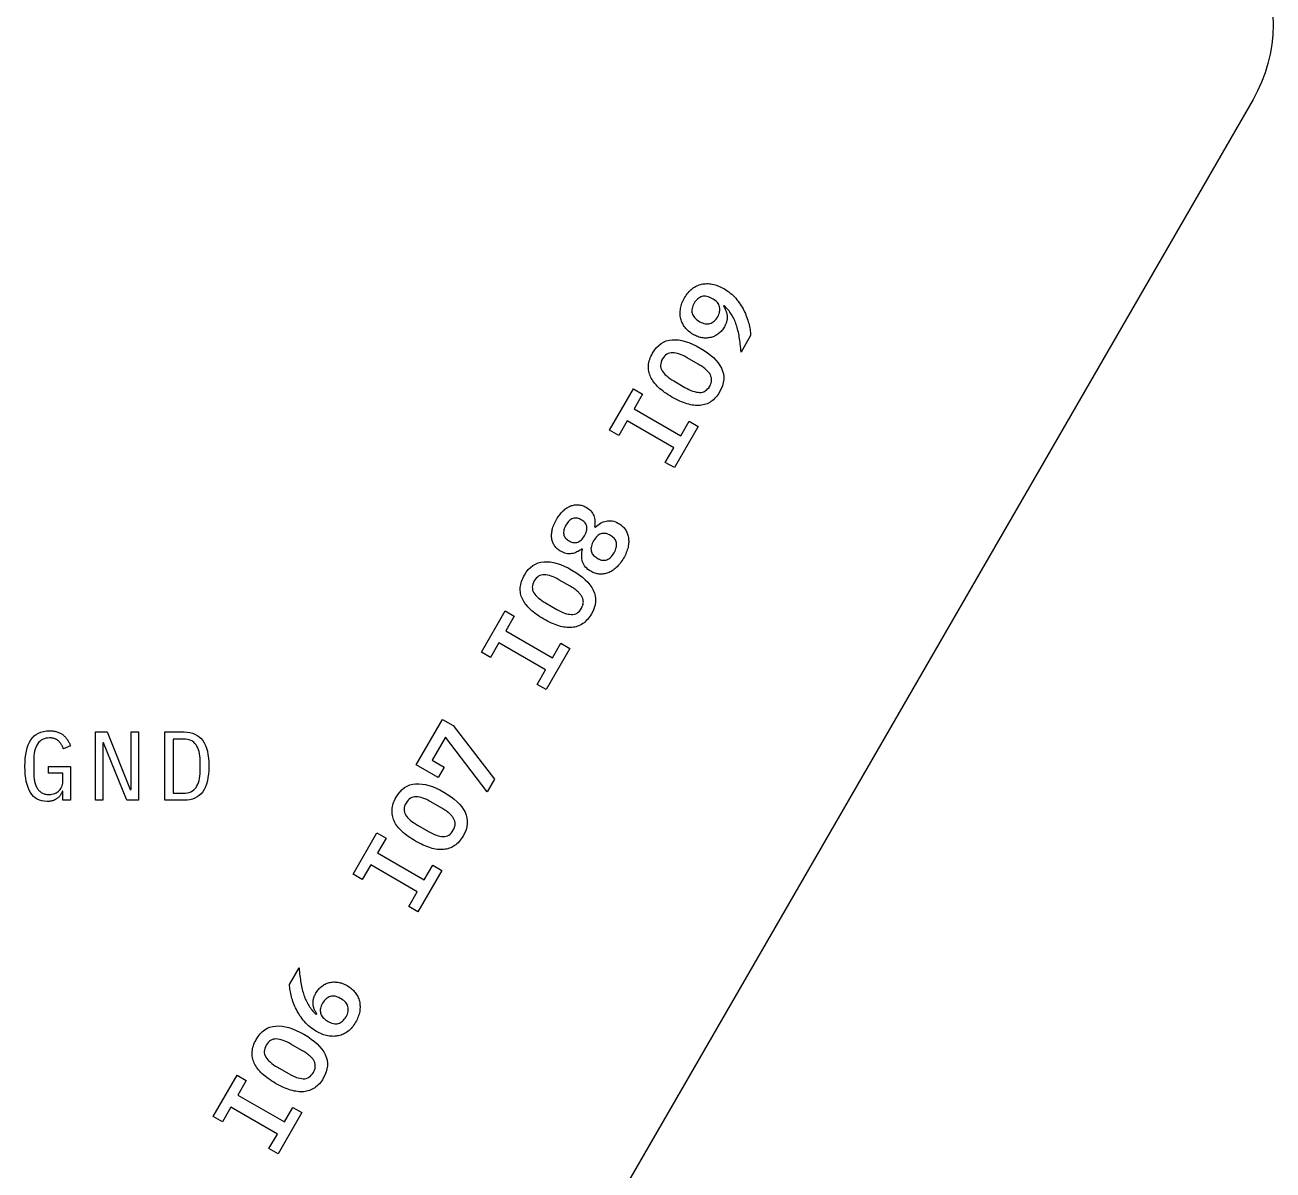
# Model space of a CAD drawing. Header units: metres. Extents: x 0 to 107, y 0 to 94.
# Drawn here: x 80.24 to 107.01, y 22.2 to 46.77 of the extents above; entities that cross this region are included whole.
import ezdxf

# ---------------------------------------------------------------- set-up
doc = ezdxf.new("R2010")
doc.units = ezdxf.units.M
doc.layers.add('ENGRAVE', color=7, linetype='Continuous')
doc.layers.add('OUTLINE', color=7, linetype='Continuous')

msp = doc.modelspace()

# ---------------------------------------------------------------- linework, layer by layer
at = {"layer": 'ENGRAVE'}
for points in [[(95.536, 40.839), (95.559, 40.807), (95.582, 40.775), (95.603, 40.743), (95.623, 40.71), (95.642, 40.676), (95.66, 40.642), (95.676, 40.608), (95.692, 40.574), (95.706, 40.539), (95.72, 40.505), (95.733, 40.47), (95.744, 40.435), (95.755, 40.4), (95.764, 40.365), (95.773, 40.331), (95.78, 40.296), (95.787, 40.263), (95.793, 40.229), (95.797, 40.197), (95.801, 40.165), (95.804, 40.133), (95.806, 40.102), (95.601, 39.748), (95.597, 39.791), (95.593, 39.834), (95.589, 39.875), (95.584, 39.916), (95.579, 39.956), (95.574, 39.994), (95.568, 40.032), (95.562, 40.069), (95.556, 40.105), (95.549, 40.14), (95.542, 40.174), (95.534, 40.208), (95.526, 40.241), (95.517, 40.273), (95.507, 40.304), (95.497, 40.335), (95.486, 40.365), (95.475, 40.394), (95.463, 40.423), (95.45, 40.451), (95.437, 40.479), (95.423, 40.505), (95.408, 40.532), (95.393, 40.557), (95.377, 40.582), (95.36, 40.607), (95.342, 40.631), (95.323, 40.655), (95.302, 40.678), (95.281, 40.7), (95.26, 40.723), (95.237, 40.744), (95.223, 40.731), (95.23, 40.72), (95.237, 40.709), (95.244, 40.698), (95.25, 40.686), (95.256, 40.674), (95.262, 40.662), (95.268, 40.65), (95.273, 40.638), (95.279, 40.625), (95.283, 40.613), (95.287, 40.6), (95.291, 40.587), (95.294, 40.574), (95.297, 40.56), (95.299, 40.547), (95.301, 40.533), (95.302, 40.52), (95.302, 40.506), (95.302, 40.491), (95.302, 40.477), (95.301, 40.462), (95.299, 40.448), (95.297, 40.433), (95.294, 40.418), (95.29, 40.403), (95.286, 40.387), (95.281, 40.371), (95.275, 40.355), (95.268, 40.339), (95.26, 40.323), (95.252, 40.306), (95.242, 40.29), (95.229, 40.268), (95.216, 40.248), (95.201, 40.228), (95.186, 40.209), (95.17, 40.191), (95.153, 40.174), (95.136, 40.159), (95.118, 40.143), (95.099, 40.129), (95.08, 40.116), (95.061, 40.105), (95.041, 40.094), (95.02, 40.084), (94.999, 40.076), (94.978, 40.068), (94.956, 40.062), (94.933, 40.057), (94.911, 40.053), (94.888, 40.05), (94.864, 40.049), (94.841, 40.048), (94.817, 40.049), (94.793, 40.051), (94.769, 40.054), (94.745, 40.059), (94.72, 40.064), (94.696, 40.071), (94.671, 40.08), (94.646, 40.09), (94.622, 40.101), (94.597, 40.113), (94.572, 40.127), (94.546, 40.142), (94.522, 40.159), (94.498, 40.176), (94.476, 40.194), (94.455, 40.213), (94.435, 40.233), (94.417, 40.253), (94.399, 40.274), (94.383, 40.296), (94.369, 40.318), (94.355, 40.341), (94.343, 40.365), (94.332, 40.389), (94.323, 40.413), (94.314, 40.439), (94.307, 40.464), (94.302, 40.49), (94.297, 40.517), (94.295, 40.543), (94.293, 40.57), (94.293, 40.598), (94.295, 40.626), (94.298, 40.654), (94.302, 40.682), (94.308, 40.711), (94.315, 40.74), (94.323, 40.769), (94.333, 40.797), (94.345, 40.826), (94.358, 40.855), (94.372, 40.884), (94.388, 40.913), (94.406, 40.942), (94.425, 40.97), (94.444, 40.997), (94.464, 41.022), (94.485, 41.045), (94.507, 41.067), (94.529, 41.088), (94.552, 41.106), (94.576, 41.124), (94.6, 41.14), (94.624, 41.154), (94.649, 41.167), (94.675, 41.178), (94.701, 41.188), (94.727, 41.197), (94.754, 41.203), (94.781, 41.209), (94.809, 41.213), (94.837, 41.215), (94.866, 41.216), (94.895, 41.216), (94.924, 41.214), (94.953, 41.21), (94.983, 41.205), (95.014, 41.199), (95.044, 41.19), (95.075, 41.181), (95.105, 41.17), (95.136, 41.157), (95.167, 41.143), (95.198, 41.127), (95.23, 41.109), (95.266, 41.087), (95.302, 41.064), (95.336, 41.04), (95.368, 41.014), (95.399, 40.988), (95.429, 40.96), (95.458, 40.931), (95.485, 40.901), (95.511, 40.87), (95.536, 40.839)], [(95.121, 40.766), (95.108, 40.788), (95.092, 40.809), (95.073, 40.83), (95.051, 40.849), (95.026, 40.867), (94.999, 40.884), (94.975, 40.898), (94.946, 40.913), (94.918, 40.926), (94.891, 40.935), (94.864, 40.942), (94.837, 40.945), (94.811, 40.946), (94.786, 40.944), (94.761, 40.939), (94.737, 40.931), (94.714, 40.921), (94.691, 40.907), (94.67, 40.891), (94.65, 40.871), (94.63, 40.849), (94.612, 40.824), (94.595, 40.796), (94.579, 40.767), (94.566, 40.738), (94.556, 40.71), (94.55, 40.682), (94.546, 40.655), (94.545, 40.629), (94.547, 40.604), (94.553, 40.579), (94.561, 40.555), (94.572, 40.532), (94.585, 40.51), (94.602, 40.489), (94.621, 40.468), (94.643, 40.449), (94.668, 40.431), (94.695, 40.414), (94.719, 40.4), (94.748, 40.385), (94.776, 40.373), (94.803, 40.363), (94.83, 40.357), (94.857, 40.354), (94.883, 40.353), (94.908, 40.355), (94.933, 40.361), (94.957, 40.369), (94.98, 40.38), (95.002, 40.394), (95.023, 40.41), (95.043, 40.43), (95.063, 40.452), (95.081, 40.477), (95.099, 40.505), (95.114, 40.533), (95.126, 40.561), (95.135, 40.588), (95.141, 40.615), (95.145, 40.642), (95.146, 40.668), (95.144, 40.693), (95.139, 40.718), (95.132, 40.743), (95.121, 40.766)], [(94.901, 38.654), (94.872, 38.641), (94.843, 38.63), (94.814, 38.62), (94.783, 38.613), (94.752, 38.607), (94.72, 38.603), (94.687, 38.601), (94.654, 38.601), (94.62, 38.602), (94.586, 38.606), (94.55, 38.611), (94.514, 38.618), (94.477, 38.627), (94.44, 38.637), (94.402, 38.65), (94.363, 38.664), (94.324, 38.68), (94.284, 38.697), (94.243, 38.716), (94.202, 38.736), (94.16, 38.759), (94.117, 38.783), (94.076, 38.807), (94.036, 38.832), (93.998, 38.857), (93.961, 38.883), (93.926, 38.909), (93.893, 38.935), (93.861, 38.962), (93.831, 38.989), (93.803, 39.016), (93.777, 39.044), (93.753, 39.071), (93.73, 39.1), (93.71, 39.128), (93.691, 39.157), (93.675, 39.186), (93.66, 39.215), (93.648, 39.244), (93.637, 39.274), (93.629, 39.305), (93.622, 39.335), (93.617, 39.366), (93.614, 39.397), (93.614, 39.429), (93.615, 39.46), (93.618, 39.492), (93.624, 39.525), (93.631, 39.557), (93.641, 39.59), (93.653, 39.623), (93.667, 39.656), (93.683, 39.69), (93.702, 39.724), (93.743, 39.787), (93.787, 39.843), (93.834, 39.891), (93.885, 39.931), (93.939, 39.963), (93.996, 39.988), (94.057, 40.004), (94.121, 40.013), (94.188, 40.014), (94.257, 40.008), (94.329, 39.996), (94.403, 39.977), (94.48, 39.952), (94.559, 39.919), (94.64, 39.88), (94.724, 39.834), (94.806, 39.784), (94.881, 39.733), (94.948, 39.681), (95.009, 39.628), (95.062, 39.573), (95.109, 39.517), (95.148, 39.459), (95.181, 39.401), (95.205, 39.341), (95.221, 39.28), (95.229, 39.219), (95.228, 39.156), (95.219, 39.092), (95.201, 39.027), (95.175, 38.96), (95.14, 38.893), (95.12, 38.86), (95.099, 38.83), (95.077, 38.801), (95.055, 38.774), (95.031, 38.749), (95.007, 38.726), (94.982, 38.705), (94.955, 38.686), (94.928, 38.669), (94.901, 38.654)], [(94.966, 39.181), (94.963, 39.196), (94.96, 39.211), (94.955, 39.226), (94.95, 39.241), (94.943, 39.256), (94.935, 39.27), (94.927, 39.285), (94.917, 39.299), (94.906, 39.313), (94.894, 39.327), (94.881, 39.341), (94.868, 39.355), (94.853, 39.369), (94.837, 39.383), (94.82, 39.397), (94.803, 39.41), (94.785, 39.424), (94.766, 39.437), (94.746, 39.45), (94.725, 39.463), (94.704, 39.477), (94.682, 39.49), (94.445, 39.626), (94.401, 39.651), (94.358, 39.672), (94.317, 39.69), (94.277, 39.705), (94.238, 39.717), (94.201, 39.726), (94.165, 39.732), (94.131, 39.735), (94.098, 39.734), (94.066, 39.728), (94.037, 39.718), (94.009, 39.704), (93.983, 39.685), (93.959, 39.661), (93.936, 39.633), (93.915, 39.6), (93.897, 39.566), (93.884, 39.532), (93.876, 39.499), (93.873, 39.467), (93.874, 39.436), (93.88, 39.405), (93.891, 39.376), (93.906, 39.346), (93.926, 39.318), (93.949, 39.29), (93.975, 39.262), (94.005, 39.235), (94.038, 39.208), (94.075, 39.181), (94.114, 39.154), (94.158, 39.128), (94.397, 38.99), (94.441, 38.966), (94.483, 38.945), (94.525, 38.927), (94.565, 38.912), (94.603, 38.9), (94.641, 38.891), (94.677, 38.885), (94.711, 38.882), (94.744, 38.883), (94.775, 38.888), (94.805, 38.898), (94.833, 38.913), (94.859, 38.932), (94.883, 38.956), (94.906, 38.984), (94.927, 39.016), (94.936, 39.034), (94.944, 39.051), (94.951, 39.068), (94.957, 39.084), (94.962, 39.101), (94.965, 39.117), (94.967, 39.133), (94.968, 39.149), (94.967, 39.165), (94.966, 39.181)], [(93.306, 38.531), (94.306, 37.954), (94.486, 38.267), (94.681, 38.154), (94.171, 37.27), (93.975, 37.382), (94.156, 37.695), (93.156, 38.272), (92.976, 37.96), (92.78, 38.072), (93.291, 38.957), (93.486, 38.844), (93.306, 38.531)], [(92.857, 35.072), (92.835, 35.057), (92.813, 35.044), (92.79, 35.032), (92.768, 35.021), (92.745, 35.011), (92.722, 35.003), (92.699, 34.997), (92.676, 34.992), (92.653, 34.988), (92.629, 34.985), (92.606, 34.984), (92.583, 34.984), (92.56, 34.985), (92.537, 34.988), (92.513, 34.992), (92.491, 34.998), (92.468, 35.005), (92.445, 35.013), (92.423, 35.022), (92.401, 35.033), (92.379, 35.045), (92.346, 35.065), (92.316, 35.087), (92.29, 35.111), (92.266, 35.136), (92.245, 35.162), (92.228, 35.189), (92.213, 35.219), (92.202, 35.249), (92.193, 35.281), (92.187, 35.313), (92.183, 35.346), (92.182, 35.379), (92.183, 35.413), (92.187, 35.448), (92.193, 35.483), (92.201, 35.519), (92.185, 35.528), (92.16, 35.508), (92.134, 35.49), (92.108, 35.473), (92.081, 35.459), (92.054, 35.447), (92.026, 35.437), (91.997, 35.43), (91.968, 35.424), (91.939, 35.421), (91.909, 35.42), (91.88, 35.422), (91.85, 35.427), (91.82, 35.435), (91.79, 35.446), (91.76, 35.459), (91.73, 35.475), (91.71, 35.487), (91.692, 35.5), (91.674, 35.513), (91.658, 35.527), (91.642, 35.542), (91.628, 35.558), (91.614, 35.574), (91.602, 35.592), (91.59, 35.61), (91.58, 35.628), (91.57, 35.647), (91.562, 35.666), (91.555, 35.686), (91.549, 35.707), (91.544, 35.728), (91.54, 35.749), (91.537, 35.772), (91.536, 35.794), (91.535, 35.817), (91.536, 35.841), (91.538, 35.865), (91.542, 35.889), (91.546, 35.914), (91.552, 35.939), (91.558, 35.965), (91.566, 35.991), (91.576, 36.018), (91.586, 36.045), (91.598, 36.072), (91.612, 36.099), (91.626, 36.127), (91.642, 36.156), (91.658, 36.183), (91.675, 36.21), (91.692, 36.235), (91.71, 36.259), (91.728, 36.281), (91.746, 36.303), (91.765, 36.323), (91.784, 36.342), (91.803, 36.359), (91.822, 36.376), (91.842, 36.391), (91.862, 36.404), (91.882, 36.417), (91.902, 36.428), (91.922, 36.438), (91.943, 36.447), (91.963, 36.454), (91.984, 36.46), (92.005, 36.465), (92.026, 36.469), (92.047, 36.472), (92.068, 36.473), (92.089, 36.473), (92.11, 36.472), (92.131, 36.47), (92.152, 36.466), (92.173, 36.462), (92.194, 36.456), (92.214, 36.448), (92.235, 36.44), (92.255, 36.43), (92.275, 36.419), (92.304, 36.401), (92.331, 36.382), (92.355, 36.361), (92.377, 36.339), (92.396, 36.316), (92.413, 36.291), (92.427, 36.266), (92.439, 36.239), (92.448, 36.211), (92.456, 36.182), (92.461, 36.153), (92.464, 36.123), (92.466, 36.093), (92.465, 36.062), (92.462, 36.03), (92.457, 35.998), (92.473, 35.989), (92.5, 36.014), (92.527, 36.037), (92.555, 36.058), (92.584, 36.076), (92.614, 36.091), (92.644, 36.104), (92.675, 36.115), (92.707, 36.124), (92.739, 36.129), (92.771, 36.131), (92.804, 36.13), (92.837, 36.125), (92.87, 36.117), (92.904, 36.106), (92.938, 36.091), (92.972, 36.073), (92.994, 36.06), (93.014, 36.046), (93.033, 36.031), (93.052, 36.016), (93.069, 35.999), (93.085, 35.982), (93.1, 35.964), (93.114, 35.946), (93.127, 35.926), (93.139, 35.906), (93.149, 35.885), (93.159, 35.864), (93.167, 35.842), (93.174, 35.819), (93.179, 35.796), (93.184, 35.772), (93.187, 35.748), (93.189, 35.723), (93.19, 35.697), (93.19, 35.671), (93.188, 35.645), (93.185, 35.618), (93.181, 35.59), (93.176, 35.562), (93.169, 35.534), (93.16, 35.505), (93.151, 35.476), (93.139, 35.446), (93.127, 35.416), (93.113, 35.386), (93.097, 35.356), (93.08, 35.325), (93.062, 35.295), (93.043, 35.266), (93.024, 35.239), (93.005, 35.213), (92.985, 35.189), (92.965, 35.166), (92.944, 35.144), (92.923, 35.124), (92.901, 35.105), (92.879, 35.088), (92.857, 35.072)], [(92.277, 36.045), (92.268, 36.064), (92.256, 36.082), (92.242, 36.098), (92.225, 36.114), (92.207, 36.128), (92.186, 36.141), (92.158, 36.157), (92.137, 36.169), (92.116, 36.177), (92.094, 36.183), (92.073, 36.187), (92.052, 36.188), (92.032, 36.187), (92.011, 36.184), (91.99, 36.177), (91.97, 36.169), (91.95, 36.158), (91.931, 36.144), (91.913, 36.128), (91.895, 36.109), (91.878, 36.088), (91.861, 36.064), (91.845, 36.038), (91.83, 36.011), (91.818, 35.985), (91.809, 35.959), (91.801, 35.935), (91.797, 35.911), (91.794, 35.887), (91.795, 35.865), (91.797, 35.843), (91.802, 35.822), (91.809, 35.802), (91.819, 35.783), (91.83, 35.766), (91.844, 35.75), (91.86, 35.734), (91.878, 35.72), (91.898, 35.707), (91.926, 35.691), (91.948, 35.68), (91.97, 35.671), (91.991, 35.664), (92.013, 35.661), (92.034, 35.659), (92.055, 35.66), (92.076, 35.664), (92.097, 35.67), (92.117, 35.678), (92.137, 35.689), (92.156, 35.703), (92.175, 35.719), (92.193, 35.737), (92.21, 35.758), (92.227, 35.782), (92.243, 35.808), (92.258, 35.835), (92.27, 35.862), (92.28, 35.887), (92.287, 35.912), (92.291, 35.936), (92.293, 35.96), (92.293, 35.982), (92.29, 36.004), (92.285, 36.025), (92.277, 36.045)], [(92.905, 35.718), (92.892, 35.737), (92.877, 35.754), (92.86, 35.771), (92.84, 35.786), (92.818, 35.801), (92.778, 35.824), (92.754, 35.836), (92.731, 35.846), (92.707, 35.853), (92.684, 35.857), (92.661, 35.859), (92.639, 35.858), (92.616, 35.854), (92.594, 35.847), (92.572, 35.838), (92.551, 35.826), (92.53, 35.812), (92.51, 35.794), (92.491, 35.774), (92.472, 35.751), (92.454, 35.725), (92.437, 35.697), (92.421, 35.667), (92.407, 35.639), (92.397, 35.611), (92.389, 35.584), (92.384, 35.558), (92.381, 35.533), (92.382, 35.508), (92.385, 35.485), (92.39, 35.462), (92.398, 35.441), (92.409, 35.421), (92.421, 35.402), (92.437, 35.384), (92.454, 35.367), (92.475, 35.352), (92.497, 35.338), (92.537, 35.315), (92.561, 35.302), (92.584, 35.293), (92.607, 35.286), (92.63, 35.282), (92.652, 35.281), (92.675, 35.282), (92.698, 35.286), (92.72, 35.293), (92.742, 35.302), (92.763, 35.314), (92.784, 35.329), (92.804, 35.346), (92.823, 35.366), (92.841, 35.389), (92.859, 35.414), (92.877, 35.443), (92.892, 35.472), (92.905, 35.5), (92.916, 35.527), (92.923, 35.554), (92.929, 35.58), (92.931, 35.605), (92.931, 35.63), (92.928, 35.653), (92.923, 35.676), (92.915, 35.697), (92.905, 35.718)], [(92.178, 33.906), (92.151, 33.891), (92.122, 33.878), (92.093, 33.867), (92.064, 33.857), (92.033, 33.85), (92.002, 33.844), (91.97, 33.84), (91.937, 33.838), (91.904, 33.838), (91.87, 33.839), (91.836, 33.843), (91.8, 33.848), (91.764, 33.855), (91.727, 33.864), (91.69, 33.874), (91.652, 33.887), (91.613, 33.901), (91.574, 33.916), (91.534, 33.934), (91.493, 33.953), (91.452, 33.973), (91.41, 33.996), (91.367, 34.019), (91.326, 34.044), (91.286, 34.069), (91.248, 34.094), (91.211, 34.12), (91.176, 34.146), (91.143, 34.172), (91.111, 34.199), (91.081, 34.226), (91.053, 34.253), (91.027, 34.28), (91.003, 34.308), (90.98, 34.336), (90.96, 34.365), (90.941, 34.394), (90.925, 34.423), (90.91, 34.452), (90.898, 34.481), (90.887, 34.511), (90.879, 34.541), (90.872, 34.572), (90.867, 34.603), (90.864, 34.634), (90.864, 34.665), (90.865, 34.697), (90.868, 34.729), (90.874, 34.762), (90.881, 34.794), (90.891, 34.827), (90.903, 34.86), (90.917, 34.893), (90.933, 34.927), (90.952, 34.96), (90.993, 35.024), (91.037, 35.08), (91.084, 35.128), (91.135, 35.168), (91.189, 35.2), (91.246, 35.225), (91.307, 35.241), (91.371, 35.25), (91.438, 35.251), (91.507, 35.245), (91.579, 35.233), (91.653, 35.214), (91.73, 35.188), (91.809, 35.156), (91.89, 35.117), (91.974, 35.071), (92.056, 35.021), (92.131, 34.97), (92.198, 34.918), (92.259, 34.864), (92.312, 34.81), (92.359, 34.754), (92.398, 34.696), (92.431, 34.638), (92.455, 34.578), (92.471, 34.517), (92.479, 34.455), (92.478, 34.392), (92.469, 34.328), (92.451, 34.263), (92.425, 34.197), (92.39, 34.13), (92.37, 34.097), (92.349, 34.066), (92.327, 34.038), (92.305, 34.011), (92.281, 33.986), (92.257, 33.963), (92.232, 33.942), (92.205, 33.923), (92.178, 33.906)], [(92.217, 34.402), (92.216, 34.418), (92.213, 34.433), (92.21, 34.448), (92.205, 34.463), (92.2, 34.478), (92.193, 34.493), (92.185, 34.507), (92.177, 34.522), (92.167, 34.536), (92.156, 34.55), (92.144, 34.564), (92.131, 34.578), (92.118, 34.592), (92.103, 34.606), (92.087, 34.62), (92.07, 34.633), (92.053, 34.647), (92.035, 34.66), (92.016, 34.674), (91.996, 34.687), (91.975, 34.7), (91.954, 34.713), (91.932, 34.726), (91.695, 34.863), (91.651, 34.888), (91.608, 34.909), (91.567, 34.927), (91.527, 34.942), (91.488, 34.954), (91.451, 34.963), (91.415, 34.969), (91.381, 34.972), (91.348, 34.971), (91.316, 34.965), (91.287, 34.955), (91.259, 34.941), (91.233, 34.922), (91.209, 34.898), (91.186, 34.87), (91.165, 34.837), (91.147, 34.803), (91.134, 34.769), (91.126, 34.736), (91.123, 34.704), (91.124, 34.673), (91.13, 34.642), (91.141, 34.612), (91.156, 34.583), (91.176, 34.555), (91.199, 34.527), (91.225, 34.499), (91.255, 34.472), (91.288, 34.444), (91.325, 34.418), (91.364, 34.391), (91.408, 34.365), (91.647, 34.227), (91.691, 34.203), (91.733, 34.182), (91.775, 34.163), (91.815, 34.148), (91.853, 34.136), (91.891, 34.127), (91.927, 34.122), (91.961, 34.119), (91.994, 34.12), (92.025, 34.125), (92.055, 34.135), (92.083, 34.15), (92.109, 34.169), (92.133, 34.192), (92.156, 34.221), (92.177, 34.253), (92.186, 34.27), (92.194, 34.288), (92.201, 34.305), (92.207, 34.321), (92.212, 34.338), (92.215, 34.354), (92.217, 34.37), (92.218, 34.386), (92.217, 34.402)], [(90.556, 33.768), (91.556, 33.191), (91.736, 33.504), (91.931, 33.391), (91.421, 32.507), (91.225, 32.619), (91.406, 32.932), (90.406, 33.509), (90.226, 33.197), (90.03, 33.309), (90.541, 34.194), (90.736, 34.081), (90.556, 33.768)], [(90.153, 30.311), (89.262, 31.487), (88.976, 30.991), (89.231, 30.843), (89.102, 30.62), (88.634, 30.891), (89.199, 31.869), (89.426, 31.737), (90.312, 30.586), (90.153, 30.311)], [(81.008, 30.256), (81.001, 30.246), (80.995, 30.236), (80.988, 30.227), (80.981, 30.217), (80.973, 30.209), (80.965, 30.2), (80.956, 30.192), (80.947, 30.183), (80.937, 30.176), (80.927, 30.168), (80.917, 30.161), (80.906, 30.155), (80.895, 30.148), (80.883, 30.142), (80.87, 30.137), (80.857, 30.131), (80.844, 30.126), (80.83, 30.122), (80.815, 30.118), (80.8, 30.115), (80.784, 30.112), (80.767, 30.11), (80.75, 30.109), (80.732, 30.108), (80.714, 30.107), (80.656, 30.111), (80.602, 30.12), (80.551, 30.135), (80.505, 30.156), (80.462, 30.183), (80.424, 30.216), (80.389, 30.255), (80.358, 30.301), (80.33, 30.352), (80.307, 30.408), (80.287, 30.469), (80.27, 30.536), (80.258, 30.608), (80.248, 30.685), (80.243, 30.767), (80.241, 30.855), (80.243, 30.947), (80.249, 31.033), (80.259, 31.113), (80.273, 31.187), (80.291, 31.256), (80.313, 31.319), (80.339, 31.377), (80.369, 31.428), (80.404, 31.474), (80.442, 31.514), (80.485, 31.547), (80.532, 31.575), (80.584, 31.596), (80.639, 31.611), (80.7, 31.621), (80.764, 31.624), (80.789, 31.623), (80.814, 31.622), (80.837, 31.62), (80.86, 31.617), (80.882, 31.613), (80.903, 31.608), (80.923, 31.603), (80.943, 31.596), (80.961, 31.589), (80.979, 31.582), (80.996, 31.573), (81.013, 31.564), (81.029, 31.555), (81.044, 31.545), (81.058, 31.534), (81.072, 31.523), (81.085, 31.511), (81.097, 31.499), (81.109, 31.487), (81.121, 31.474), (81.132, 31.461), (81.142, 31.447), (81.152, 31.433), (81.161, 31.419), (81.17, 31.404), (81.178, 31.39), (81.186, 31.375), (81.194, 31.361), (81.201, 31.346), (81.207, 31.332), (81.214, 31.317), (81.22, 31.302), (81.069, 31.233), (81.064, 31.245), (81.059, 31.257), (81.054, 31.269), (81.048, 31.28), (81.043, 31.291), (81.037, 31.303), (81.032, 31.314), (81.026, 31.324), (81.019, 31.335), (81.013, 31.345), (81.006, 31.355), (80.999, 31.365), (80.991, 31.374), (80.983, 31.383), (80.975, 31.392), (80.967, 31.4), (80.958, 31.408), (80.949, 31.415), (80.939, 31.423), (80.929, 31.429), (80.918, 31.435), (80.907, 31.441), (80.896, 31.447), (80.884, 31.451), (80.871, 31.456), (80.859, 31.46), (80.845, 31.463), (80.831, 31.466), (80.817, 31.468), (80.802, 31.469), (80.786, 31.47), (80.77, 31.47), (80.728, 31.468), (80.688, 31.462), (80.651, 31.452), (80.617, 31.437), (80.586, 31.419), (80.558, 31.396), (80.533, 31.369), (80.511, 31.338), (80.492, 31.304), (80.475, 31.266), (80.461, 31.226), (80.449, 31.184), (80.44, 31.138), (80.433, 31.09), (80.429, 31.039), (80.428, 30.985), (80.428, 30.758), (80.428, 30.731), (80.429, 30.704), (80.43, 30.678), (80.432, 30.652), (80.435, 30.627), (80.438, 30.603), (80.441, 30.579), (80.445, 30.556), (80.449, 30.533), (80.455, 30.512), (80.461, 30.491), (80.467, 30.471), (80.475, 30.451), (80.483, 30.432), (80.491, 30.414), (80.501, 30.397), (80.511, 30.381), (80.521, 30.366), (80.533, 30.351), (80.545, 30.338), (80.558, 30.325), (80.572, 30.314), (80.586, 30.303), (80.601, 30.293), (80.617, 30.285), (80.634, 30.277), (80.652, 30.271), (80.67, 30.266), (80.69, 30.262), (80.71, 30.259), (80.731, 30.257), (80.754, 30.257), (80.788, 30.258), (80.821, 30.262), (80.852, 30.269), (80.881, 30.278), (80.908, 30.29), (80.932, 30.305), (80.955, 30.323), (80.976, 30.343), (80.995, 30.365), (81.011, 30.389), (81.025, 30.414), (81.036, 30.441), (81.045, 30.47), (81.051, 30.5), (81.055, 30.532), (81.056, 30.565), (81.056, 30.716), (80.747, 30.716), (80.747, 30.857), (81.22, 30.857), (81.22, 30.133), (81.056, 30.133), (81.056, 30.328), (81.046, 30.328), (81.041, 30.318), (81.036, 30.307), (81.03, 30.297), (81.025, 30.287), (81.019, 30.276), (81.014, 30.266), (81.008, 30.256)], [(82.676, 31.598), (82.676, 30.133), (82.426, 30.133), (81.926, 31.367), (81.911, 31.367), (81.911, 30.133), (81.752, 30.133), (81.752, 31.598), (82.002, 31.598), (82.501, 30.364), (82.516, 30.364), (82.516, 31.598), (82.676, 31.598)], [(84.085, 31.365), (84.112, 31.31), (84.134, 31.25), (84.153, 31.184), (84.167, 31.113), (84.178, 31.036), (84.184, 30.954), (84.186, 30.866), (84.184, 30.778), (84.178, 30.695), (84.167, 30.618), (84.153, 30.547), (84.134, 30.481), (84.112, 30.421), (84.085, 30.366), (84.054, 30.317), (84.019, 30.274), (83.979, 30.237), (83.935, 30.205), (83.887, 30.179), (83.835, 30.159), (83.778, 30.144), (83.718, 30.136), (83.653, 30.133), (83.243, 30.133), (83.243, 31.598), (83.653, 31.598), (83.718, 31.596), (83.778, 31.587), (83.835, 31.572), (83.887, 31.552), (83.935, 31.526), (83.979, 31.495), (84.019, 31.457), (84.054, 31.414), (84.085, 31.365)], [(83.949, 30.475), (83.964, 30.513), (83.977, 30.555), (83.987, 30.599), (83.994, 30.647), (83.998, 30.698), (83.999, 30.752), (83.999, 30.979), (83.998, 31.033), (83.994, 31.084), (83.987, 31.132), (83.977, 31.176), (83.964, 31.218), (83.949, 31.256), (83.931, 31.291), (83.91, 31.323), (83.886, 31.352), (83.86, 31.377), (83.831, 31.398), (83.799, 31.415), (83.764, 31.428), (83.727, 31.438), (83.687, 31.443), (83.644, 31.445), (83.42, 31.445), (83.42, 30.286), (83.644, 30.286), (83.687, 30.288), (83.727, 30.294), (83.764, 30.303), (83.799, 30.316), (83.831, 30.334), (83.86, 30.354), (83.886, 30.379), (83.91, 30.408), (83.931, 30.44), (83.949, 30.475)], [(89.401, 29.128), (89.372, 29.115), (89.343, 29.104), (89.314, 29.094), (89.283, 29.086), (89.252, 29.081), (89.22, 29.077), (89.187, 29.075), (89.154, 29.075), (89.12, 29.076), (89.086, 29.08), (89.05, 29.085), (89.014, 29.092), (88.977, 29.101), (88.94, 29.111), (88.902, 29.124), (88.863, 29.138), (88.824, 29.153), (88.784, 29.171), (88.743, 29.19), (88.702, 29.21), (88.66, 29.232), (88.617, 29.256), (88.576, 29.281), (88.536, 29.306), (88.498, 29.331), (88.461, 29.357), (88.426, 29.383), (88.393, 29.409), (88.361, 29.436), (88.331, 29.463), (88.303, 29.49), (88.277, 29.517), (88.253, 29.545), (88.23, 29.573), (88.21, 29.602), (88.191, 29.63), (88.175, 29.659), (88.16, 29.689), (88.148, 29.718), (88.137, 29.748), (88.129, 29.778), (88.122, 29.809), (88.117, 29.84), (88.114, 29.871), (88.114, 29.902), (88.115, 29.934), (88.118, 29.966), (88.124, 29.998), (88.131, 30.031), (88.141, 30.064), (88.153, 30.097), (88.167, 30.13), (88.183, 30.164), (88.202, 30.197), (88.243, 30.261), (88.287, 30.317), (88.334, 30.365), (88.385, 30.405), (88.439, 30.437), (88.496, 30.461), (88.557, 30.478), (88.621, 30.486), (88.688, 30.488), (88.757, 30.482), (88.829, 30.47), (88.903, 30.451), (88.98, 30.425), (89.059, 30.393), (89.14, 30.354), (89.224, 30.308), (89.306, 30.258), (89.381, 30.207), (89.448, 30.155), (89.509, 30.101), (89.562, 30.046), (89.609, 29.99), (89.648, 29.933), (89.681, 29.875), (89.705, 29.815), (89.721, 29.754), (89.729, 29.692), (89.728, 29.629), (89.719, 29.565), (89.701, 29.5), (89.675, 29.434), (89.64, 29.367), (89.62, 29.334), (89.599, 29.303), (89.577, 29.274), (89.555, 29.248), (89.531, 29.223), (89.507, 29.2), (89.482, 29.179), (89.455, 29.16), (89.428, 29.143), (89.401, 29.128)], [(89.466, 29.654), (89.463, 29.67), (89.46, 29.685), (89.455, 29.7), (89.45, 29.715), (89.443, 29.73), (89.435, 29.744), (89.427, 29.758), (89.417, 29.773), (89.406, 29.787), (89.394, 29.801), (89.381, 29.815), (89.368, 29.829), (89.353, 29.843), (89.337, 29.857), (89.32, 29.87), (89.303, 29.884), (89.285, 29.897), (89.266, 29.911), (89.246, 29.924), (89.225, 29.937), (89.204, 29.95), (89.182, 29.963), (88.945, 30.1), (88.901, 30.124), (88.858, 30.146), (88.817, 30.164), (88.777, 30.179), (88.738, 30.191), (88.701, 30.2), (88.665, 30.206), (88.631, 30.209), (88.598, 30.208), (88.566, 30.202), (88.537, 30.192), (88.509, 30.178), (88.483, 30.158), (88.459, 30.135), (88.436, 30.107), (88.415, 30.074), (88.397, 30.04), (88.384, 30.006), (88.376, 29.973), (88.373, 29.941), (88.374, 29.91), (88.38, 29.879), (88.391, 29.849), (88.406, 29.82), (88.426, 29.792), (88.449, 29.764), (88.475, 29.736), (88.505, 29.708), (88.538, 29.681), (88.575, 29.655), (88.614, 29.628), (88.658, 29.602), (88.897, 29.464), (88.941, 29.44), (88.983, 29.419), (89.025, 29.4), (89.065, 29.385), (89.103, 29.373), (89.141, 29.364), (89.177, 29.358), (89.211, 29.356), (89.244, 29.357), (89.275, 29.362), (89.305, 29.372), (89.333, 29.387), (89.359, 29.406), (89.383, 29.429), (89.406, 29.457), (89.427, 29.49), (89.436, 29.507), (89.444, 29.524), (89.451, 29.541), (89.457, 29.558), (89.462, 29.575), (89.465, 29.591), (89.467, 29.607), (89.468, 29.623), (89.467, 29.639), (89.466, 29.654)], [(87.806, 29.005), (88.806, 28.428), (88.986, 28.741), (89.181, 28.628), (88.671, 27.743), (88.475, 27.856), (88.656, 28.169), (87.656, 28.746), (87.476, 28.433), (87.28, 28.546), (87.791, 29.431), (87.986, 29.318), (87.806, 29.005)], [(87.17, 25.178), (87.146, 25.161), (87.122, 25.145), (87.097, 25.131), (87.072, 25.118), (87.047, 25.106), (87.021, 25.097), (86.995, 25.088), (86.968, 25.081), (86.94, 25.076), (86.913, 25.072), (86.884, 25.069), (86.856, 25.068), (86.827, 25.069), (86.798, 25.071), (86.768, 25.074), (86.738, 25.079), (86.708, 25.086), (86.678, 25.094), (86.647, 25.104), (86.616, 25.115), (86.585, 25.128), (86.554, 25.142), (86.523, 25.158), (86.492, 25.175), (86.455, 25.197), (86.42, 25.22), (86.386, 25.245), (86.353, 25.27), (86.322, 25.297), (86.292, 25.325), (86.264, 25.354), (86.237, 25.384), (86.211, 25.414), (86.186, 25.446), (86.162, 25.477), (86.14, 25.509), (86.119, 25.542), (86.099, 25.575), (86.08, 25.609), (86.062, 25.642), (86.045, 25.677), (86.03, 25.711), (86.015, 25.745), (86.002, 25.78), (85.989, 25.815), (85.978, 25.849), (85.967, 25.884), (85.958, 25.919), (85.949, 25.954), (85.941, 25.988), (85.935, 26.022), (85.929, 26.055), (85.924, 26.088), (85.921, 26.12), (85.918, 26.151), (85.916, 26.182), (86.12, 26.537), (86.124, 26.493), (86.128, 26.451), (86.133, 26.409), (86.138, 26.369), (86.143, 26.329), (86.148, 26.29), (86.154, 26.252), (86.159, 26.216), (86.166, 26.18), (86.172, 26.145), (86.18, 26.11), (86.188, 26.077), (86.196, 26.044), (86.205, 26.012), (86.215, 25.98), (86.225, 25.95), (86.235, 25.92), (86.247, 25.89), (86.259, 25.862), (86.272, 25.834), (86.285, 25.806), (86.299, 25.779), (86.314, 25.753), (86.329, 25.727), (86.345, 25.702), (86.362, 25.678), (86.38, 25.654), (86.399, 25.63), (86.419, 25.607), (86.44, 25.584), (86.462, 25.562), (86.485, 25.54), (86.498, 25.554), (86.491, 25.565), (86.485, 25.576), (86.478, 25.587), (86.472, 25.598), (86.466, 25.61), (86.46, 25.622), (86.454, 25.634), (86.449, 25.646), (86.444, 25.658), (86.44, 25.671), (86.436, 25.684), (86.432, 25.697), (86.429, 25.71), (86.426, 25.723), (86.424, 25.737), (86.422, 25.751), (86.421, 25.765), (86.42, 25.779), (86.42, 25.793), (86.42, 25.807), (86.421, 25.822), (86.423, 25.837), (86.425, 25.852), (86.428, 25.867), (86.431, 25.882), (86.436, 25.897), (86.441, 25.913), (86.447, 25.929), (86.454, 25.945), (86.462, 25.962), (86.47, 25.978), (86.479, 25.995), (86.492, 26.017), (86.506, 26.037), (86.521, 26.057), (86.536, 26.075), (86.552, 26.093), (86.568, 26.11), (86.586, 26.126), (86.604, 26.141), (86.622, 26.155), (86.641, 26.168), (86.661, 26.18), (86.681, 26.19), (86.701, 26.2), (86.722, 26.208), (86.744, 26.216), (86.766, 26.222), (86.788, 26.227), (86.81, 26.23), (86.833, 26.233), (86.856, 26.235), (86.88, 26.235), (86.904, 26.234), (86.928, 26.232), (86.952, 26.229), (86.977, 26.225), (87.001, 26.22), (87.026, 26.213), (87.05, 26.204), (87.075, 26.195), (87.1, 26.184), (87.125, 26.172), (87.15, 26.158), (87.175, 26.142), (87.2, 26.126), (87.223, 26.109), (87.246, 26.09), (87.267, 26.072), (87.286, 26.052), (87.305, 26.032), (87.322, 26.01), (87.338, 25.989), (87.353, 25.966), (87.367, 25.943), (87.379, 25.92), (87.39, 25.896), (87.399, 25.871), (87.407, 25.846), (87.414, 25.82), (87.42, 25.794), (87.424, 25.768), (87.427, 25.741), (87.428, 25.714), (87.428, 25.687), (87.427, 25.659), (87.424, 25.631), (87.42, 25.602), (87.414, 25.573), (87.407, 25.545), (87.398, 25.516), (87.388, 25.487), (87.377, 25.458), (87.364, 25.43), (87.349, 25.401), (87.333, 25.372), (87.315, 25.342), (87.297, 25.314), (87.277, 25.288), (87.257, 25.263), (87.237, 25.239), (87.215, 25.217), (87.193, 25.197), (87.17, 25.178)], [(87.169, 25.706), (87.161, 25.73), (87.15, 25.753), (87.136, 25.775), (87.12, 25.796), (87.101, 25.816), (87.079, 25.835), (87.054, 25.853), (87.026, 25.871), (87.002, 25.884), (86.974, 25.9), (86.946, 25.912), (86.918, 25.921), (86.891, 25.928), (86.865, 25.931), (86.839, 25.932), (86.814, 25.929), (86.789, 25.924), (86.765, 25.916), (86.742, 25.905), (86.72, 25.891), (86.698, 25.874), (86.678, 25.855), (86.659, 25.832), (86.641, 25.807), (86.623, 25.779), (86.608, 25.751), (86.596, 25.723), (86.587, 25.696), (86.58, 25.669), (86.576, 25.643), (86.576, 25.617), (86.578, 25.591), (86.582, 25.566), (86.59, 25.542), (86.601, 25.519), (86.614, 25.496), (86.63, 25.475), (86.649, 25.455), (86.671, 25.436), (86.695, 25.417), (86.723, 25.4), (86.747, 25.386), (86.775, 25.371), (86.804, 25.359), (86.831, 25.349), (86.858, 25.343), (86.885, 25.339), (86.911, 25.338), (86.936, 25.34), (86.961, 25.345), (86.985, 25.353), (87.008, 25.364), (87.03, 25.377), (87.052, 25.394), (87.072, 25.413), (87.091, 25.435), (87.11, 25.46), (87.127, 25.488), (87.143, 25.518), (87.156, 25.547), (87.165, 25.575), (87.172, 25.602), (87.176, 25.629), (87.176, 25.656), (87.174, 25.681), (87.169, 25.706)], [(86.401, 23.932), (86.372, 23.919), (86.343, 23.907), (86.314, 23.898), (86.283, 23.89), (86.252, 23.885), (86.22, 23.881), (86.187, 23.879), (86.154, 23.878), (86.12, 23.88), (86.086, 23.883), (86.05, 23.889), (86.014, 23.896), (85.977, 23.904), (85.94, 23.915), (85.902, 23.927), (85.863, 23.941), (85.824, 23.957), (85.784, 23.974), (85.743, 23.993), (85.702, 24.014), (85.66, 24.036), (85.617, 24.06), (85.576, 24.085), (85.536, 24.11), (85.498, 24.135), (85.461, 24.161), (85.426, 24.186), (85.393, 24.213), (85.361, 24.239), (85.331, 24.266), (85.303, 24.294), (85.277, 24.321), (85.253, 24.349), (85.23, 24.377), (85.21, 24.406), (85.191, 24.434), (85.175, 24.463), (85.16, 24.492), (85.148, 24.522), (85.137, 24.552), (85.129, 24.582), (85.122, 24.613), (85.117, 24.643), (85.114, 24.675), (85.114, 24.706), (85.115, 24.738), (85.118, 24.77), (85.124, 24.802), (85.131, 24.835), (85.141, 24.868), (85.153, 24.901), (85.167, 24.934), (85.183, 24.967), (85.202, 25.001), (85.243, 25.065), (85.287, 25.121), (85.334, 25.169), (85.385, 25.209), (85.439, 25.241), (85.496, 25.265), (85.557, 25.282), (85.621, 25.29), (85.688, 25.291), (85.757, 25.286), (85.829, 25.274), (85.903, 25.255), (85.98, 25.229), (86.059, 25.197), (86.14, 25.158), (86.224, 25.112), (86.306, 25.062), (86.381, 25.011), (86.448, 24.959), (86.509, 24.905), (86.562, 24.85), (86.609, 24.794), (86.648, 24.737), (86.681, 24.678), (86.705, 24.619), (86.721, 24.558), (86.729, 24.496), (86.728, 24.433), (86.719, 24.369), (86.701, 24.304), (86.675, 24.238), (86.64, 24.171), (86.62, 24.138), (86.599, 24.107), (86.577, 24.078), (86.555, 24.051), (86.531, 24.027), (86.507, 24.004), (86.482, 23.983), (86.455, 23.964), (86.428, 23.947), (86.401, 23.932)], [(86.466, 24.458), (86.463, 24.474), (86.46, 24.489), (86.455, 24.504), (86.45, 24.519), (86.443, 24.533), (86.435, 24.548), (86.427, 24.562), (86.417, 24.577), (86.406, 24.591), (86.394, 24.605), (86.381, 24.619), (86.368, 24.633), (86.353, 24.647), (86.337, 24.66), (86.32, 24.674), (86.303, 24.688), (86.285, 24.701), (86.266, 24.715), (86.246, 24.728), (86.225, 24.741), (86.204, 24.754), (86.182, 24.767), (85.945, 24.904), (85.901, 24.928), (85.858, 24.95), (85.817, 24.968), (85.777, 24.983), (85.738, 24.995), (85.701, 25.004), (85.665, 25.01), (85.631, 25.012), (85.598, 25.011), (85.566, 25.006), (85.537, 24.996), (85.509, 24.981), (85.483, 24.962), (85.459, 24.939), (85.436, 24.911), (85.415, 24.878), (85.397, 24.844), (85.384, 24.81), (85.376, 24.777), (85.373, 24.745), (85.374, 24.713), (85.38, 24.683), (85.391, 24.653), (85.406, 24.624), (85.426, 24.596), (85.449, 24.567), (85.475, 24.54), (85.505, 24.512), (85.538, 24.485), (85.575, 24.458), (85.614, 24.432), (85.658, 24.406), (85.897, 24.268), (85.941, 24.244), (85.983, 24.222), (86.025, 24.204), (86.065, 24.189), (86.103, 24.177), (86.141, 24.168), (86.177, 24.162), (86.211, 24.159), (86.244, 24.16), (86.275, 24.166), (86.305, 24.176), (86.333, 24.191), (86.359, 24.21), (86.383, 24.233), (86.406, 24.261), (86.427, 24.294), (86.436, 24.311), (86.444, 24.328), (86.451, 24.345), (86.457, 24.362), (86.462, 24.379), (86.465, 24.395), (86.467, 24.411), (86.468, 24.427), (86.467, 24.443), (86.466, 24.458)], [(85.806, 23.232), (85.986, 23.544), (86.181, 23.432), (85.671, 22.547), (85.475, 22.66), (85.656, 22.973), (84.656, 23.55), (84.476, 23.237), (84.28, 23.35), (84.791, 24.234), (84.986, 24.122), (84.806, 23.809), (85.806, 23.232)]]:
    msp.add_lwpolyline(points, close=True, dxfattribs=at)
at = {"layer": 'OUTLINE'}
msp.add_lwpolyline([(107.003, 46.975), (107.01, 46.765), (107.003, 46.556), (106.983, 46.348), (106.948, 46.141), (106.901, 45.937), (106.84, 45.737), (106.766, 45.541), (106.68, 45.35), (106.581, 45.165), (81.429, 1.6)], dxfattribs=at)

doc.saveas('drawing.dxf')
